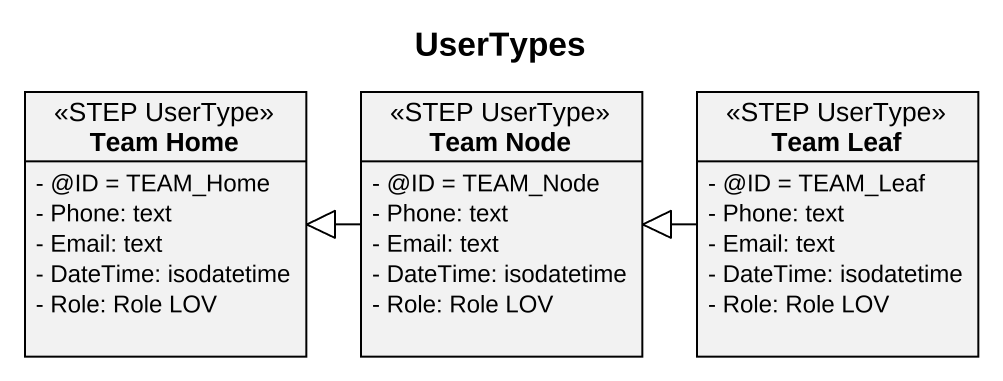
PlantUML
@startuml
title UserTypes
hide circle
hide empty members
skinparam classAttributeIconSize 0
class "Team Home" as Team_Home <<STEP UserType>> {
  - @ID = TEAM_Home
  - Phone: text
  - Email: text
  - DateTime: isodatetime
  - Role: Role LOV
}
class "Team Node" as Team_Node <<STEP UserType>> {
  - @ID = TEAM_Node
  - Phone: text
  - Email: text
  - DateTime: isodatetime
  - Role: Role LOV
}
class "Team Leaf" as Team_Leaf <<STEP UserType>> {
  - @ID = TEAM_Leaf
  - Phone: text
  - Email: text
  - DateTime: isodatetime
  - Role: Role LOV
}
Team_Node -left-|> Team_Home
Team_Leaf -left-|> Team_Node
@enduml
